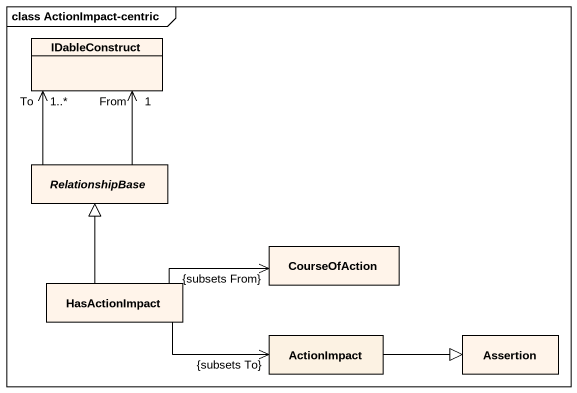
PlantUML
@startuml
mainframe class ActionImpact-centric
hide circle
hide empty members
class IDableConstruct #FFF4EA
abstract class RelationshipBase #FFF4EA
class CourseOfAction #FFF4EA
class HasActionImpact #FFF4EA
class ActionImpact
class Assertion #FFF4EA
IDableConstruct "To\n1..*" <-- RelationshipBase
IDableConstruct "From\n1" <-- RelationshipBase
HasActionImpact -up-|> RelationshipBase
HasActionImpact -right-> "{subsets From}" CourseOfAction
HasActionImpact -right-> "{subsets To}" ActionImpact
ActionImpact -right-|> Assertion
@enduml
